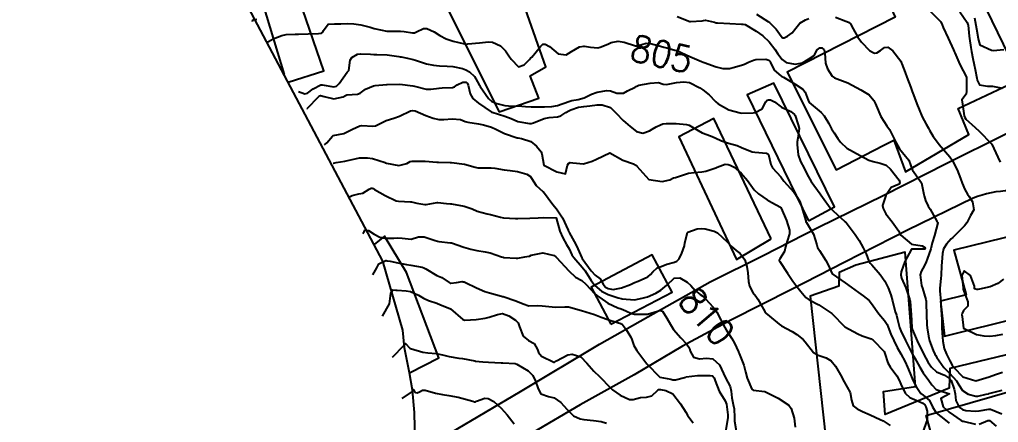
# Model space of a CAD drawing. Header units: metres. Extents: x 307586 to 320046, y 7427249 to 7434250.
# Drawn here: x 318704.7 to 318853.4, y 7429611.4 to 7429672.6 of the extents above; entities that cross this region are included whole.
import ezdxf
from ezdxf.enums import TextEntityAlignment as Align

# ---------------------------------------------------------------- set-up
doc = ezdxf.new("R2010")
doc.units = ezdxf.units.M
doc.header["$MEASUREMENT"] = 0
for name, color, linetype in [('Area', 45, 'Continuous'), ('Cotas', 45, 'Continuous'), ('Curvas de Nivel 1m', 11, 'Continuous'), ('Curvas de Nivel 5m', 15, 'Continuous'), ('Edificações', 30, 'Continuous'), ('Vias Primárias', 230, 'Continuous')]:
    doc.layers.add(name, color=color, linetype=linetype)
doc.styles.add('Style-STANDARD', font='STANDARD.shx')

msp = doc.modelspace()

# ---------------------------------------------------------------- linework, layer by layer
at = {"layer": 'Area'}
msp.add_polyline3d([(318765.86, 7429561.31, 826.19), (318764.71, 7429612.93, 817.03), (318764.41, 7429616.33, 814.98), (318763.93, 7429618.96, 817.42), (318763.2, 7429622.74, 818.02), (318762.91, 7429625.44, 817.84), (318759.9, 7429635.9, 812.03), (318734.99, 7429683.02, 801.07), (318730.49, 7429688.62, 800.28), (318727.28, 7429692.24, 803.82), (318726.55, 7429693.35, 804.1), (318721.62, 7429698.77, 795.36), (318717.94, 7429702.41, 793.66), (318711.41, 7429707.95, 793.72), (318707.35, 7429711.83, 793.13), (318702.5, 7429716.54, 790.84)], dxfattribs=at)
at = {"layer": 'Curvas de Nivel 1m', "flags": 128}
for points, elevation in [([(318804.6, 7429673.06), (318806.53, 7429672.33), (318806.59, 7429672.31), (318808.39, 7429672.44), (318808.6, 7429672.49), (318808.9, 7429672.54), (318810.26, 7429672.21), (318810.51, 7429672.13), (318810.59, 7429672.1), (318810.7, 7429672.1), (318812.59, 7429672.03), (318814.36, 7429671.93), (318814.59, 7429671.94), (318814.89, 7429671.86), (318816.58, 7429670.86), (318817.6, 7429670.13), (318818.56, 7429669.21), (318819.4, 7429668.11), (318819.85, 7429667.42), (318820.53, 7429666.53), (318821.15, 7429666.08), (318822.52, 7429665.82), (318823.63, 7429666.05), (318824.53, 7429666.61), (318825.4, 7429667.17), (318825.82, 7429668.03), (318826.23, 7429668.34), (318826.55, 7429668.33), (318826.89, 7429668.02), (318827.03, 7429667.53), (318827.13, 7429666.01), (318827.41, 7429665.12), (318828.1, 7429664), (318828.5, 7429663.75), (318828.89, 7429663.6), (318830.49, 7429663.02), (318832.47, 7429661.95), (318833.72, 7429661.19), (318834.46, 7429660.34), (318834.67, 7429659.92), (318834.8, 7429659.56), (318835.49, 7429657.91), (318836.41, 7429656.5), (318836.81, 7429655.9), (318837.27, 7429655.02), (318837.86, 7429653.89), (318838.37, 7429652.97), (318839.27, 7429651.87), (318839.74, 7429651.25), (318840.27, 7429649.85), (318840.33, 7429649.73), (318841.68, 7429647.84), (318842.06, 7429646.06), (318842.07, 7429645.83), (318842.28, 7429645.14), (318842.71, 7429644.27), (318842.99, 7429643.82), (318844.03, 7429642.01), (318844.17, 7429641.8), (318844.17, 7429641.74), (318843.65, 7429639.81), (318843.32, 7429638.69), (318843.12, 7429637.82), (318842.57, 7429636.22), (318842.4, 7429635.83), (318842.16, 7429635.29), (318841.61, 7429634.37), (318841.46, 7429633.84), (318841.7, 7429632.25), (318841.83, 7429631.83), (318842.1, 7429630.96), (318842.35, 7429630.08), (318842.39, 7429629.83), (318842.4, 7429629.51), (318842.43, 7429627.82), (318842.48, 7429626.25), (318842.53, 7429625.82), (318842.74, 7429624.53), (318842.91, 7429623.82), (318843.46, 7429622.35), (318843.72, 7429621.8), (318843.82, 7429621.63), (318843.99, 7429621.31), (318845.06, 7429619.79), (318845.96, 7429618.93), (318847, 7429617.76), (318847.34, 7429617.16), (318847.93, 7429616.27), (318848.76, 7429615.74), (318849.92, 7429615.42), (318850.22, 7429615.42), (318851.51, 7429615.71), (318851.85, 7429615.79), (318851.92, 7429615.81), (318852.09, 7429615.87), (318853.93, 7429616.32)], 804), ([(318816.61, 7429673.44), (318818.45, 7429672.27), (318818.59, 7429672.16), (318818.65, 7429672.12), (318819.62, 7429671.14), (318820.36, 7429670.09), (318820.57, 7429669.86), (318820.82, 7429669.83), (318821.33, 7429670.08), (318822.05, 7429670.6), (318822.59, 7429671.31), (318823.2, 7429672.06), (318824.06, 7429672.59), (318824.6, 7429672.76)], 803), ([(318828.61, 7429672.98), (318830.21, 7429672.37), (318830.6, 7429672.21), (318830.91, 7429671.97), (318831.32, 7429671.23), (318832.03, 7429669.96), (318832.56, 7429669.17), (318833.81, 7429667.93), (318834.25, 7429667.64), (318834.54, 7429667.53), (318834.9, 7429667.55), (318835.45, 7429667.91), (318836.08, 7429668.38), (318836.55, 7429668.41), (318837.35, 7429667.89), (318838.53, 7429666.29), (318838.66, 7429666.01), (318838.72, 7429665.88), (318839.21, 7429664.57), (318839.47, 7429663.87), (318840.06, 7429662.28), (318840.22, 7429661.85), (318840.28, 7429661.67), (318840.47, 7429661.19), (318840.99, 7429659.84), (318841.33, 7429658.96), (318841.81, 7429657.84), (318842.41, 7429656.71), (318842.73, 7429656.14), (318842.9, 7429655.82), (318843.46, 7429654.88), (318844.25, 7429653.8), (318844.38, 7429653.65), (318845.99, 7429651.78), (318846.35, 7429651.26), (318847.1, 7429649.77), (318847.62, 7429648.46), (318847.87, 7429647.76), (318848.29, 7429646.8), (318848.65, 7429646.12), (318848.9, 7429645.75), (318849.45, 7429644.92), (318849.62, 7429643.74), (318849.15, 7429642.85), (318848.57, 7429641.75), (318848.23, 7429641.28), (318847.46, 7429640.53), (318846.72, 7429639.77), (318846.46, 7429639.52), (318846.21, 7429639.31), (318845.46, 7429638.52), (318845.04, 7429637.79), (318844.88, 7429637.09), (318844.78, 7429635.79), (318844.74, 7429635.21), (318844.66, 7429633.79), (318844.63, 7429633.3), (318844.47, 7429631.8), (318844.47, 7429631.44), (318844.61, 7429629.79), (318844.64, 7429629.24), (318844.72, 7429627.79), (318844.75, 7429627.1), (318844.79, 7429625.79), (318844.81, 7429625.01), (318844.91, 7429623.79), (318845.15, 7429622.65), (318845.46, 7429621.79), (318845.98, 7429620.77), (318846.35, 7429620.15), (318846.59, 7429619.77), (318847.95, 7429618.38), (318849.94, 7429617.73), (318851.46, 7429618.2), (318851.95, 7429618.36), (318852.92, 7429618.73), (318853.96, 7429619.05)], 803), ([(318843.04, 7429673.82), (318844.6, 7429672.27), (318844.82, 7429671.8), (318844.98, 7429671.4), (318845.73, 7429669.79), (318846.55, 7429668.04), (318846.67, 7429667.78), (318846.77, 7429667.55), (318847.49, 7429665.77), (318848.5, 7429663.88), (318848.53, 7429663.78), (318848.53, 7429663.76), (318848.53, 7429661.81), (318848.53, 7429661.76), (318848.47, 7429661.3), (318847.82, 7429660.41), (318847.89, 7429659.77), (318848.17, 7429658.02), (318848.25, 7429657.76), (318848.42, 7429657.51), (318849.33, 7429656.66), (318850.4, 7429655.73), (318852.38, 7429653.71), (318853.28, 7429651.7), (318853.63, 7429650.97)], 802), ([(318847.49, 7429673.77), (318848.6, 7429672.18), (318848.72, 7429671.89), (318848.75, 7429671.76), (318848.93, 7429670.11), (318848.98, 7429669.75), (318849.18, 7429668.38), (318849.29, 7429667.75), (318849.48, 7429666.69), (318849.67, 7429665.74), (318849.82, 7429665.04), (318850.09, 7429663.74), (318850.16, 7429663.4), (318850.49, 7429662.72), (318851.7, 7429662.51), (318852.48, 7429662.51), (318853.96, 7429662.21)], 801), ([(318740.1, 7429672.3), (318740.17, 7429672.55), (318740.77, 7429672.69)], 804), ([(318747.1, 7429661.67), (318748.07, 7429661.34), (318748.45, 7429661.42), (318749.32, 7429662.09), (318750.47, 7429662.71), (318750.68, 7429662.72), (318752.47, 7429662.4), (318752.87, 7429662.5), (318753.26, 7429662.9), (318754.49, 7429664.64), (318754.61, 7429664.76), (318754.71, 7429664.88), (318754.93, 7429666.46), (318755.17, 7429666.87), (318756.03, 7429667.36), (318756.53, 7429667.43), (318758, 7429667.38), (318758.53, 7429667.33), (318759.01, 7429667.32), (318760.53, 7429667.27), (318762.3, 7429667.01), (318762.52, 7429666.97), (318762.67, 7429666.94), (318763.62, 7429666.77), (318764.52, 7429666.55), (318764.84, 7429666.43), (318766.51, 7429665.87), (318767.57, 7429665.67), (318768.51, 7429665.57), (318769.67, 7429665.54), (318770.5, 7429665.48), (318771.98, 7429665.19), (318772.5, 7429664.97), (318773.04, 7429664.66), (318773.82, 7429663.98), (318774.47, 7429662.81), (318774.55, 7429662.64), (318774.65, 7429662.46), (318775.92, 7429660.63), (318776.45, 7429660.19), (318777.18, 7429659.87), (318778.44, 7429659.56), (318779.54, 7429659.48), (318780.44, 7429659.5), (318781.58, 7429659.42), (318782.44, 7429659.36), (318783.6, 7429659.37), (318784.44, 7429659.37), (318785.54, 7429659.41), (318786.44, 7429659.57), (318787.13, 7429659.81), (318788.45, 7429660.29), (318788.6, 7429660.33), (318789.54, 7429660.46), (318790.46, 7429660.75), (318791.59, 7429661.31), (318792.46, 7429661.58), (318793.91, 7429661.85), (318794.47, 7429661.79), (318795.43, 7429661.43), (318796.46, 7429661.44), (318797.07, 7429661.77), (318798.19, 7429662.36), (318798.38, 7429662.46), (318798.47, 7429662.51), (318798.75, 7429662.63), (318800.48, 7429662.96), (318801.73, 7429663.07), (318802.48, 7429662.81), (318802.95, 7429662.77), (318804.48, 7429663.04), (318805.58, 7429663.17), (318806.48, 7429663.04), (318808.04, 7429662.24), (318808.47, 7429661.96), (318809.44, 7429661.2), (318810.36, 7429660.21), (318810.45, 7429660.12), (318810.82, 7429659.83), (318812.43, 7429658.92), (318814.16, 7429658.43), (318814.43, 7429658.41), (318816.11, 7429658.47), (318816.43, 7429658.5), (318817.51, 7429659.06), (318818.05, 7429660.12), (318818.23, 7429660.35), (318818.46, 7429660.43), (318818.76, 7429660.42), (318819.39, 7429660.11), (318820.44, 7429659.33), (318821.87, 7429658.63), (318822.42, 7429658.21), (318822.5, 7429658.07), (318822.95, 7429656.61), (318823.1, 7429656.06), (318822.92, 7429654.59), (318822.83, 7429654.06), (318822.82, 7429653.62), (318822.96, 7429652.06), (318823.33, 7429651.04), (318823.87, 7429650.05), (318824.32, 7429649.11), (318824.92, 7429648.03), (318826.28, 7429646.17), (318826.39, 7429646.02), (318826.67, 7429645.63), (318827.83, 7429644), (318828.26, 7429643.55), (318830.06, 7429641.97), (318830.15, 7429641.89), (318830.23, 7429641.79), (318831.61, 7429639.96), (318832.2, 7429639.06), (318832.85, 7429637.94), (318833.26, 7429637.02), (318833.67, 7429635.93), (318833.87, 7429635.63), (318834.16, 7429635.36), (318835.42, 7429633.91), (318836.13, 7429632.87), (318836.61, 7429631.89), (318837.01, 7429630.79), (318837.28, 7429629.88), (318837.71, 7429628.24), (318837.83, 7429627.87), (318837.89, 7429627.7), (318838.06, 7429627.09), (318838.36, 7429625.87), (318838.55, 7429625.35), (318839.25, 7429623.86), (318840, 7429622.38), (318840.28, 7429621.85), (318840.66, 7429621.17), (318841.41, 7429619.84), (318841.96, 7429618.97), (318842.8, 7429617.82), (318843.27, 7429617.14), (318843.93, 7429616.44), (318845.92, 7429615.78), (318844.64, 7429615.06), (318844.98, 7429613.79), (318845.89, 7429613.01), (318847.69, 7429611.75), (318847.8, 7429611.68), (318847.87, 7429611.65), (318848, 7429611.62), (318849.87, 7429611.18)], 806), ([(318748.35, 7429659.11), (318748.42, 7429659.13), (318750.19, 7429660.93), (318750.32, 7429661.05), (318750.45, 7429661.09), (318750.98, 7429660.92), (318752.44, 7429660.57), (318753.86, 7429660.89), (318754.25, 7429661.08), (318754.45, 7429661.16), (318756.04, 7429661.27), (318756.45, 7429661.44), (318757.28, 7429662.04), (318758.47, 7429662.53), (318758.73, 7429662.58), (318760.47, 7429662.74), (318760.54, 7429662.74), (318762.47, 7429662.79), (318764.47, 7429662.56), (318764.72, 7429662.51), (318766.46, 7429662.05), (318767.17, 7429662.03), (318768.47, 7429662.21), (318768.92, 7429662.25), (318770.47, 7429662.32), (318770.77, 7429662.39), (318771.19, 7429662.68), (318772.06, 7429663.09), (318772.48, 7429663.09), (318772.74, 7429662.93), (318772.87, 7429662.66), (318773.16, 7429661.36), (318773.57, 7429660.65), (318774.44, 7429659.9), (318776.32, 7429658.62), (318776.42, 7429658.57), (318776.51, 7429658.53), (318778.42, 7429657.92), (318779.4, 7429657.57), (318780.41, 7429657.14), (318782.14, 7429656.82), (318782.41, 7429656.82), (318782.78, 7429656.91), (318784.41, 7429657.58), (318785.17, 7429657.76), (318786.42, 7429657.86), (318786.92, 7429657.99), (318787.66, 7429658.49), (318788.13, 7429658.78), (318788.43, 7429658.91), (318789.59, 7429659.31), (318790.44, 7429659.43), (318791.35, 7429659.53), (318792.44, 7429659.68), (318793.21, 7429659.65), (318794.44, 7429659.25), (318795.34, 7429658.39), (318796.41, 7429657.28), (318797.45, 7429656.37), (318798.39, 7429655.61), (318799.38, 7429655.35), (318800.39, 7429655.72), (318800.77, 7429655.95), (318801.39, 7429656.32), (318802.08, 7429656.64), (318802.41, 7429656.76), (318802.96, 7429656.85), (318804.41, 7429656.83), (318805.98, 7429656.69), (318806.41, 7429656.57), (318806.91, 7429656.25), (318808.39, 7429655.39), (318809.66, 7429654.95), (318810.38, 7429654.65), (318811.31, 7429654.2), (318812.37, 7429653.85), (318813.69, 7429653.49), (318814.36, 7429653.21), (318815.97, 7429652.53), (318816.36, 7429652.46), (318818.13, 7429652.35), (318818.35, 7429652.24), (318818.44, 7429652.12), (318818.81, 7429650.59), (318819.08, 7429650.11), (318820.31, 7429648.71), (318820.8, 7429648.09), (318822.29, 7429646.38), (318822.44, 7429646.22), (318822.56, 7429646.07), (318823.19, 7429644.98), (318823.53, 7429644.05), (318824.08, 7429642.2), (318824.12, 7429642.04), (318824.14, 7429641.95), (318824.23, 7429641.79), (318825.27, 7429640.03), (318825.81, 7429638.4), (318825.9, 7429638.02), (318826.18, 7429637.53), (318827.15, 7429636.01), (318827.5, 7429635.35), (318828.14, 7429633.99), (318830.12, 7429632.63), (318831.02, 7429631.96), (318832.11, 7429631.17), (318832.84, 7429630.68), (318833.73, 7429629.93), (318834.09, 7429629.48), (318835.19, 7429627.91), (318836.05, 7429626.89), (318836.47, 7429626.31), (318836.64, 7429625.89), (318837.01, 7429624.86), (318837.46, 7429623.88), (318838.01, 7429622.83), (318838.55, 7429621.86), (318839.22, 7429620.62), (318839.58, 7429619.85), (318839.96, 7429618.87), (318840.39, 7429617.85), (318840.88, 7429616.9), (318841.6, 7429615.83), (318841.92, 7429615.6), (318842.89, 7429614.79), (318843.34, 7429613.81), (318843.89, 7429612.87), (318845.35, 7429611.79), (318845.87, 7429611.33)], 807), ([(318751.02, 7429653.59), (318751.4, 7429653.88), (318752.25, 7429654.91), (318752.31, 7429654.98), (318752.37, 7429655), (318753.97, 7429655.3), (318754.38, 7429655.49), (318755.28, 7429655.98), (318756.4, 7429656.48), (318756.72, 7429656.53), (318758.4, 7429656.44), (318758.76, 7429656.47), (318759.48, 7429656.82), (318760.41, 7429657.3), (318761.56, 7429657.65), (318762.41, 7429657.95), (318764.12, 7429658.76), (318764.42, 7429658.81), (318764.78, 7429658.76), (318766.42, 7429658.07), (318767.52, 7429657.62), (318768.41, 7429657.42), (318769.15, 7429657.44), (318770.41, 7429657.56), (318771.67, 7429657.42), (318772.41, 7429657.15), (318772.78, 7429657.04), (318774.4, 7429656.77), (318775.16, 7429656.63), (318776.4, 7429656.26), (318777.04, 7429655.96), (318778.38, 7429655.32), (318780.28, 7429654.67), (318780.37, 7429654.65), (318780.97, 7429654.56), (318782.37, 7429654.12), (318783.24, 7429653.41), (318783.93, 7429652.53), (318784.05, 7429652.22), (318784.33, 7429650.52), (318786.32, 7429649.5), (318787.61, 7429649.19), (318787.96, 7429650.48), (318788.07, 7429650.75), (318788.34, 7429650.9), (318788.74, 7429650.87), (318790.34, 7429650.72), (318791.67, 7429651.1), (318792.34, 7429651.43), (318794.35, 7429652.4), (318796.34, 7429651.25), (318797.97, 7429650.73), (318798.33, 7429650.48), (318798.4, 7429650.43), (318798.47, 7429650.36), (318800.3, 7429648.33), (318802.3, 7429648.02), (318803.45, 7429648.29), (318804.04, 7429648.56), (318804.31, 7429648.65), (318805.54, 7429649.04), (318806.32, 7429649.27), (318807.18, 7429649.39), (318808.32, 7429649.48), (318808.95, 7429649.6), (318810.33, 7429650.03), (318810.45, 7429650.09), (318810.67, 7429650.21), (318811.88, 7429650.65), (318812.34, 7429650.62), (318812.64, 7429650.49), (318813.22, 7429650.18), (318814.32, 7429649.3), (318815.26, 7429648.15), (318816.29, 7429646.78), (318816.96, 7429646.13), (318818.27, 7429645.24), (318818.98, 7429644.82), (318820.26, 7429644.14), (318820.31, 7429644.09), (318820.39, 7429643.96), (318821.18, 7429642.08), (318821.65, 7429640.64), (318821.66, 7429640.08), (318821.29, 7429638.98), (318821.05, 7429638.08), (318820.86, 7429637.4), (318820.16, 7429636.28), (318820.05, 7429636.09), (318820.07, 7429636), (318820.16, 7429635.89), (318821.33, 7429634.08), (318822.13, 7429632.88), (318822.74, 7429632.06), (318823.36, 7429631.3), (318824.1, 7429630.43), (318824.65, 7429630.03), (318826.08, 7429629.27), (318828.06, 7429627.99), (318830.04, 7429625.97), (318832.03, 7429624.9), (318832.69, 7429624.6), (318834.02, 7429624.12), (318834.37, 7429623.92), (318836, 7429622.22), (318836.14, 7429621.9), (318836.57, 7429620.49), (318836.92, 7429619.89), (318837.95, 7429618.51), (318838.3, 7429617.87), (318838.55, 7429617.25), (318839.22, 7429615.86), (318839.92, 7429615.21), (318841, 7429614.75), (318841.91, 7429614.34), (318842.18, 7429614.1), (318842.33, 7429613.82), (318842.56, 7429613.16), (318842.55, 7429611.82), (318841.85, 7429609.83)], 808), ([(318752.37, 7429650.81), (318752.4, 7429650.83), (318752.81, 7429650.9), (318754.11, 7429651.1), (318754.33, 7429651.14), (318755.72, 7429651.48), (318756.33, 7429651.6), (318757.55, 7429651.63), (318758.33, 7429651.51), (318760.24, 7429650.89), (318760.32, 7429650.86), (318760.44, 7429650.81), (318762.32, 7429650.45), (318763.56, 7429650.77), (318764.04, 7429651.06), (318764.33, 7429651.13), (318765.95, 7429651.12), (318766.33, 7429651.11), (318768.07, 7429650.98), (318768.33, 7429650.97), (318770.11, 7429650.91), (318770.33, 7429650.9), (318772.32, 7429650.67), (318773.9, 7429650.22), (318774.33, 7429650.12), (318774.87, 7429650.09), (318776.33, 7429650.11), (318776.88, 7429650.06), (318778.32, 7429649.79), (318779.23, 7429649.67), (318780.32, 7429649.56), (318781.74, 7429649.13), (318782.31, 7429648.77), (318782.47, 7429648.55), (318783.18, 7429647.43), (318784.2, 7429646.52), (318784.28, 7429646.43), (318785.71, 7429644.51), (318786.25, 7429643.85), (318787.19, 7429642.49), (318788.06, 7429640.64), (318788.12, 7429640.48), (318788.21, 7429640.3), (318789.18, 7429638.47), (318789.5, 7429637.78), (318790.09, 7429636.45), (318790.16, 7429636.33), (318791.52, 7429634.44), (318792.13, 7429633.82), (318792.92, 7429633.22), (318793.36, 7429632.41), (318793.69, 7429631.99), (318794.11, 7429631.76), (318794.86, 7429631.64), (318796.11, 7429631.86), (318797.5, 7429632.37), (318797.91, 7429632.57), (318798.12, 7429632.67), (318798.68, 7429632.91), (318800.13, 7429633.57), (318800.55, 7429633.9), (318800.89, 7429634.32), (318801.56, 7429634.89), (318802.15, 7429635.14), (318803, 7429635.45), (318804.16, 7429635.78), (318804.53, 7429635.9), (318804.88, 7429636.27), (318805.32, 7429637.12), (318805.68, 7429638.27), (318805.76, 7429638.69), (318806.17, 7429640.26), (318806.18, 7429640.3), (318806.21, 7429640.35), (318807.62, 7429640.84), (318808.22, 7429640.91), (318808.83, 7429640.84), (318810.22, 7429640.48), (318810.7, 7429640.21), (318812.19, 7429638.84), (318812.8, 7429638.18), (318813.53, 7429637.53), (318814.17, 7429637.08), (318814.85, 7429636.15), (318815.17, 7429635.12), (318815.32, 7429634.15), (318815.43, 7429632.84), (318815.56, 7429632.15), (318816.1, 7429631.18), (318816.55, 7429630.59), (318816.84, 7429630.13), (318817.89, 7429628.29), (318817.99, 7429628.11), (318818.02, 7429628.07), (318818.06, 7429628.02), (318818.61, 7429627.55), (318820.05, 7429626.34), (318820.41, 7429626.09), (318822.03, 7429625.22), (318822.78, 7429624.8), (318823.73, 7429624.04), (318824.02, 7429623.69), (318825.31, 7429622.03), (318825.99, 7429621.65), (318827.22, 7429621.24), (318827.98, 7429620.78), (318828.65, 7429619.98), (318829.59, 7429618.33), (318829.76, 7429617.97), (318829.94, 7429617.61), (318830.83, 7429615.96), (318831.04, 7429614.83), (318831.29, 7429613.96), (318831.9, 7429613.51), (318832.72, 7429613.11), (318833.88, 7429612.57), (318835.43, 7429611.9), (318835.87, 7429611.7), (318836.94, 7429610.96)], 809), ([(318756.88, 7429640.11), (318757.08, 7429640.44), (318757.17, 7429640.61), (318757.72, 7429640.57), (318758.6, 7429640.02), (318759.44, 7429639.57), (318760.19, 7429639.4), (318761.57, 7429639.41), (318762.19, 7429639.46), (318762.84, 7429639.43), (318764.19, 7429639.29), (318765.32, 7429639.62), (318766.19, 7429639.63), (318767.86, 7429639.05), (318768.19, 7429638.94), (318768.38, 7429638.92), (318770.18, 7429638.72), (318770.31, 7429638.69), (318772.18, 7429638.04), (318773.27, 7429637.75), (318774.17, 7429637.55), (318775.44, 7429637.36), (318776.17, 7429637.19), (318777.92, 7429636.6), (318778.16, 7429636.51), (318778.27, 7429636.49), (318780.16, 7429636.36), (318780.37, 7429636.36), (318781.47, 7429636.56), (318782.06, 7429636.66), (318782.16, 7429636.69), (318782.44, 7429636.82), (318784.17, 7429637.18), (318785.9, 7429636.77), (318786.16, 7429636.59), (318786.26, 7429636.5), (318788.13, 7429634.48), (318789.14, 7429633.48), (318790.12, 7429632.97), (318790.71, 7429632.44), (318792.1, 7429630.98), (318792.41, 7429630.73), (318792.83, 7429630.42), (318794.08, 7429629.57), (318795.6, 7429628.86), (318796.07, 7429628.68), (318796.81, 7429628.37), (318797.67, 7429627.97), (318798.06, 7429627.89), (318799.59, 7429627.86), (318800.06, 7429627.89), (318801.61, 7429628.31), (318801.94, 7429628.43), (318802.06, 7429628.45), (318802.36, 7429628.31), (318803.04, 7429627.28), (318803.55, 7429626.29), (318804.03, 7429625.57), (318805.12, 7429624.27), (318806, 7429623.36), (318806.46, 7429622.72), (318806.57, 7429622.25), (318807.08, 7429621.34), (318807.98, 7429621.07), (318809.02, 7429621.19), (318809.98, 7429621.1), (318811.01, 7429620.2), (318811.94, 7429618.19), (318812.64, 7429616.89), (318812.79, 7429616.18), (318812.91, 7429615.17), (318813.11, 7429614.17), (318813.22, 7429613.5), (318813.3, 7429612.17), (318813.31, 7429611.61), (318813.54, 7429610.16)], 811), ([(318758.37, 7429633.85), (318759.01, 7429634.93), (318759.27, 7429635.54), (318760.34, 7429636.05), (318760.41, 7429636.03), (318760.56, 7429635.99), (318761.03, 7429635.92), (318762.15, 7429635.66), (318763.51, 7429635.41), (318764.14, 7429635.31), (318765.89, 7429634.99), (318766.14, 7429634.91), (318766.43, 7429634.74), (318768.12, 7429633.77), (318768.85, 7429633.44), (318769.95, 7429632.69), (318770.11, 7429632.6), (318770.22, 7429632.58), (318771.06, 7429632.68), (318771.96, 7429632.82), (318772.11, 7429632.81), (318772.22, 7429632.77), (318772.44, 7429632.67), (318774.1, 7429631.85), (318775.4, 7429631.33), (318776.1, 7429631.11), (318777.93, 7429630.6), (318778.09, 7429630.56), (318778.15, 7429630.54), (318780.08, 7429629.91), (318781.22, 7429629.42), (318782.07, 7429629.16), (318783.44, 7429629.17), (318784.07, 7429629.13), (318785.6, 7429628.97), (318786.07, 7429628.96), (318787.55, 7429629), (318788.07, 7429628.97), (318790.06, 7429628.45), (318792.06, 7429627.82), (318793.06, 7429627.42), (318794.05, 7429627.06), (318794.54, 7429626.89), (318796.04, 7429626.45), (318796.1, 7429626.43), (318796.24, 7429626.38), (318796.85, 7429625.55), (318797.55, 7429624.36), (318797.68, 7429624.03), (318798, 7429623.14), (318798.47, 7429622.35), (318799.97, 7429620.33), (318801.94, 7429618.31), (318803.63, 7429617.98), (318803.94, 7429617.92), (318804.32, 7429617.89), (318805.69, 7429618.26), (318805.88, 7429618.33), (318805.94, 7429618.34), (318807.65, 7429618.54), (318807.95, 7429618.55), (318809.59, 7429618.58), (318809.95, 7429618.49), (318810.18, 7429618.21), (318810.37, 7429617.77), (318810.97, 7429616.2), (318811.9, 7429614.69), (318812.06, 7429614.19), (318812.27, 7429612.58), (318812.27, 7429612.18), (318811.96, 7429610.29)], 812), ([(318854.14, 7429633.19), (318853.3, 7429632.52), (318852.12, 7429632.03), (318851.87, 7429631.96), (318850.77, 7429631.72), (318850.23, 7429631.61), (318850.11, 7429631.61), (318849.75, 7429631.73), (318849.71, 7429632.14), (318849.13, 7429633.74), (318848.15, 7429634.44), (318847.81, 7429633.76), (318848.01, 7429631.86), (318848.03, 7429631.75), (318848.03, 7429631.67), (318848.11, 7429631.39), (318848.72, 7429629.74), (318848.73, 7429629.09), (318848.07, 7429628.42), (318847.86, 7429627.96), (318847.83, 7429627.75), (318847.84, 7429627.53), (318848.04, 7429625.75), (318850.03, 7429624.8), (318851.17, 7429624.58), (318852.03, 7429624.54), (318852.99, 7429624.65), (318854.03, 7429624.86)], 802), ([(318759.85, 7429627.59), (318760.93, 7429629.43), (318761.13, 7429631.04), (318761.41, 7429631.57), (318761.85, 7429631.53), (318762.09, 7429631.5), (318763.44, 7429631.42), (318764.09, 7429631.31), (318765.32, 7429630.75), (318766.08, 7429630.32), (318766.85, 7429629.96), (318768.07, 7429629.54), (318768.65, 7429629.29), (318770.06, 7429628.75), (318770.16, 7429628.69), (318772.05, 7429627.06), (318772.34, 7429626.96), (318774.05, 7429627.07), (318775.41, 7429627.26), (318776.05, 7429627.43), (318777.31, 7429627.85), (318778.06, 7429627.96), (318779.01, 7429627.62), (318780.05, 7429626.97), (318780.42, 7429626.57), (318780.66, 7429625.93), (318781.22, 7429624.56), (318782.01, 7429623.88), (318782.87, 7429623.4), (318783.37, 7429622.53), (318783.52, 7429622.06), (318783.98, 7429621.48), (318785.86, 7429620.61), (318785.97, 7429620.61), (318786.27, 7429620.79), (318787.99, 7429621.68), (318788.63, 7429621.82), (318789.98, 7429621.39), (318790.88, 7429620.44), (318791.95, 7429619.22), (318792.79, 7429618.42), (318793.37, 7429617.84), (318793.93, 7429617.23), (318794.78, 7429616.39), (318795.91, 7429615.55), (318797.34, 7429614.92), (318797.9, 7429614.93), (318799.01, 7429615.23), (318799.91, 7429615.27), (318800.76, 7429615.47), (318801.65, 7429616.31), (318801.79, 7429616.45), (318801.92, 7429616.46), (318802.05, 7429616.44), (318802.89, 7429616.3), (318803.92, 7429615.77), (318805.11, 7429614.27), (318805.88, 7429612.97), (318806.17, 7429612.55), (318806.38, 7429612.25), (318807, 7429611.38)], 813), ([(318761.34, 7429621.33), (318763.11, 7429623.19), (318763.33, 7429623.42), (318763.99, 7429622.73), (318764.09, 7429622.66), (318765.98, 7429622.09), (318766.71, 7429622), (318767.98, 7429621.89), (318768.98, 7429621.69), (318769.97, 7429621.45), (318771.45, 7429621.19), (318771.97, 7429621.13), (318773.84, 7429620.77), (318773.96, 7429620.75), (318775.09, 7429620.63), (318775.96, 7429620.57), (318777.86, 7429620.48), (318777.97, 7429620.47), (318778.1, 7429620.46), (318779.97, 7429620.38), (318780.25, 7429620.29), (318781.95, 7429619.28), (318782.68, 7429618.54), (318783.1, 7429617.7), (318783.48, 7429616.53), (318783.91, 7429615.79), (318785.03, 7429615.38), (318785.9, 7429615.16), (318786.91, 7429614.48), (318787.39, 7429613.98), (318787.88, 7429613.41), (318788.87, 7429612.46), (318789.87, 7429611.97), (318790.41, 7429611.9), (318791.87, 7429611.74), (318793.03, 7429611.58), (318793.86, 7429611.32)], 814), ([(318850.42, 7429611.17), (318851.75, 7429611.71), (318851.83, 7429611.75), (318851.87, 7429611.75), (318852, 7429611.71), (318853.02, 7429610.85)], 806)]:
    msp.add_lwpolyline(points, dxfattribs=dict(at, elevation=elevation))
at = {"layer": 'Curvas de Nivel 5m', "flags": 128}
for points, elevation in [([(318849.74, 7429672.87), (318849.95, 7429671.74), (318850.03, 7429671.19), (318850.27, 7429669.73), (318850.32, 7429669.48), (318850.56, 7429668.79), (318852.3, 7429667.95), (318852.55, 7429667.94), (318854.17, 7429668.06)], 800), ([(318742.42, 7429669.19), (318742.45, 7429669.22), (318742.55, 7429669.29), (318743.23, 7429669.7), (318744.56, 7429670.22), (318745.22, 7429670.33), (318746.56, 7429670.41), (318747.11, 7429670.42), (318748.56, 7429670.46), (318750.11, 7429670.49), (318750.56, 7429670.57), (318750.77, 7429670.72), (318750.91, 7429670.93), (318751.59, 7429671.91), (318752.58, 7429671.98), (318753.5, 7429671.97), (318754.58, 7429672), (318755.48, 7429671.98), (318756.58, 7429671.84), (318757.97, 7429671.44), (318758.57, 7429671.27), (318760.52, 7429670.85), (318760.56, 7429670.85), (318762.49, 7429670.87), (318762.56, 7429670.87), (318763.16, 7429670.78), (318764.4, 7429670.6), (318764.56, 7429670.59), (318764.71, 7429670.61), (318765, 7429670.76), (318766.08, 7429671.24), (318766.57, 7429671.25), (318767.7, 7429670.73), (318768.56, 7429670.2), (318769.53, 7429669.68), (318770.55, 7429669.33), (318772.3, 7429668.92), (318772.55, 7429668.9), (318772.81, 7429668.93), (318774.55, 7429669.1), (318775.94, 7429669.24), (318776.55, 7429669.18), (318777.78, 7429668.61), (318778.54, 7429667.87), (318779.05, 7429667.11), (318779.38, 7429666.59), (318780.51, 7429665.43), (318781.35, 7429665.72), (318782.16, 7429666.55), (318782.34, 7429666.73), (318782.53, 7429666.93), (318783.83, 7429668.53), (318784.21, 7429668.86), (318784.55, 7429668.88), (318785.19, 7429668.51), (318786.53, 7429667.4), (318787.74, 7429667.28), (318788.54, 7429667.79), (318789.76, 7429668.46), (318790.41, 7429668.59), (318790.54, 7429668.59), (318791.45, 7429668.44), (318792.54, 7429668.33), (318792.91, 7429668.42), (318794.05, 7429668.9), (318794.55, 7429669.11), (318795.62, 7429669.32), (318796.55, 7429669.18), (318798.27, 7429668.63), (318798.55, 7429668.63), (318799.86, 7429669.03), (318800.55, 7429668.96), (318802.4, 7429668.46), (318802.54, 7429668.41), (318803.01, 7429668.3), (318804.25, 7429667.99), (318804.54, 7429667.9), (318805.2, 7429667.61), (318806.53, 7429667.01), (318808.3, 7429666.24), (318808.52, 7429666.14), (318808.69, 7429666.07), (318810.51, 7429665.43), (318811.52, 7429665.19), (318812.51, 7429665.2), (318813.3, 7429665.39), (318814.52, 7429665.74), (318814.81, 7429665.86), (318815.41, 7429666.15), (318816.2, 7429666.47), (318816.53, 7429666.54), (318818.04, 7429666.61), (318818.53, 7429666.44), (318818.68, 7429666.28), (318818.76, 7429666.12), (318819.34, 7429664.94), (318820.32, 7429664.09), (318820.5, 7429663.99), (318820.74, 7429663.85), (318822.48, 7429662.82), (318823.65, 7429662.05), (318824.02, 7429661.6), (318824.46, 7429660.35), (318824.65, 7429660.04), (318826.43, 7429658.5), (318826.93, 7429658.01), (318827.6, 7429656.82), (318828, 7429656), (318828.4, 7429655.39), (318828.96, 7429654.56), (318829.38, 7429653.99), (318830.37, 7429653.11), (318832.35, 7429651.95), (318833.69, 7429651.28), (318834.34, 7429651.05), (318835.42, 7429650.83), (318836.34, 7429650.48), (318836.98, 7429649.89), (318838.31, 7429648.25), (318838.41, 7429647.88), (318838.3, 7429647.62), (318837.1, 7429647.09), (318836.28, 7429645.9), (318835.78, 7429644.39), (318835.85, 7429643.9), (318836.25, 7429643.13), (318837.23, 7429641.89), (318838.22, 7429640.46), (318838.41, 7429640.07), (318838.53, 7429639.88), (318840.19, 7429638.53), (318841.8, 7429638.23), (318842.19, 7429638.02), (318842.23, 7429637.83), (318842.18, 7429637.75), (318840.27, 7429637.76), (318840.18, 7429637.73), (318839.17, 7429635.86), (318838.59, 7429634.31), (318838.54, 7429633.87), (318838.66, 7429633.34), (318839.29, 7429631.86), (318839.9, 7429630.05), (318839.94, 7429629.85), (318840.07, 7429628.41), (318840.11, 7429627.85), (318840.11, 7429627.8), (318840.22, 7429625.85), (318840.28, 7429625.61), (318841.04, 7429623.84), (318841.99, 7429621.83), (318842.72, 7429620.56), (318843.21, 7429619.81), (318843.96, 7429619.12), (318845.16, 7429618.59), (318845.95, 7429618.12), (318846.21, 7429617.78), (318846.67, 7429616.51), (318846.81, 7429615.77), (318846.89, 7429614.74), (318847.39, 7429613.76), (318847.9, 7429613.42), (318848.4, 7429613.24), (318849.89, 7429613.12), (318850.42, 7429613.2), (318851.9, 7429613.47), (318852.14, 7429613.46), (318853.89, 7429612.74)], 805), ([(318754.85, 7429645.71), (318755.23, 7429645.91), (318756.27, 7429646.15), (318756.87, 7429646.25), (318757.83, 7429646.84), (318758.14, 7429646.99), (318758.28, 7429647), (318758.41, 7429646.96), (318758.63, 7429646.83), (318760.27, 7429645.89), (318761.94, 7429645.11), (318762.26, 7429645.04), (318764.08, 7429644.94), (318764.26, 7429644.92), (318765.04, 7429644.75), (318766.25, 7429644.53), (318766.47, 7429644.52), (318767.58, 7429644.73), (318768.14, 7429644.84), (318768.25, 7429644.84), (318769.58, 7429644.7), (318770.19, 7429644.63), (318770.25, 7429644.63), (318770.32, 7429644.62), (318772.25, 7429644.27), (318773.44, 7429643.85), (318774.24, 7429643.54), (318775.76, 7429643.11), (318776.24, 7429642.99), (318777.74, 7429642.6), (318778.23, 7429642.53), (318780.06, 7429642.4), (318780.23, 7429642.4), (318780.41, 7429642.39), (318782.23, 7429642.45), (318783.47, 7429642.53), (318784.23, 7429642.57), (318786.23, 7429642.5), (318786.77, 7429640.49), (318787.23, 7429639.45), (318787.79, 7429638.48), (318788.18, 7429637.8), (318788.6, 7429636.91), (318788.88, 7429636.47), (318790.14, 7429635.03), (318790.6, 7429634.45), (318791.55, 7429633), (318791.93, 7429632.43), (318792.11, 7429632.22), (318793.08, 7429631.39), (318794.1, 7429630.84), (318795.64, 7429630.38), (318796.09, 7429630.25), (318796.26, 7429630.21), (318798.09, 7429630.06), (318798.36, 7429630.08), (318799.47, 7429630.34), (318800.09, 7429630.53), (318801.34, 7429631.08), (318802.11, 7429631.53), (318803.01, 7429632.3), (318804.12, 7429633.35), (318805, 7429633.39), (318806.12, 7429632.74), (318806.65, 7429632.25), (318807.34, 7429631.48), (318808.1, 7429630.87), (318808.48, 7429630.61), (318808.9, 7429630.22), (318810.07, 7429628.94), (318810.62, 7429628.2), (318811.23, 7429627.02), (318811.64, 7429626.19), (318812.03, 7429625.52), (318812.89, 7429624.18), (318813.3, 7429623.46), (318813.9, 7429622.16), (318813.92, 7429622.09), (318813.99, 7429621.88), (318814.69, 7429620.15), (318814.98, 7429619.12), (318815.23, 7429618.15), (318815.93, 7429616.5), (318816.12, 7429616.33), (318817.92, 7429616.11), (318819.91, 7429615.12), (318821.52, 7429614.07), (318821.89, 7429613.54), (318822.37, 7429612.06), (318822.5, 7429610.7)], 810), ([(318762.82, 7429615.07), (318764.42, 7429616.15), (318764.46, 7429616.33), (318764.53, 7429616.44), (318764.67, 7429616.22), (318764.86, 7429615.96), (318765.12, 7429615.92), (318765.46, 7429616.08), (318765.92, 7429616.31), (318766.33, 7429616.32), (318767.91, 7429615.9), (318768.94, 7429615.66), (318769.91, 7429615.51), (318771.31, 7429615.27), (318771.9, 7429615.12), (318773.57, 7429614.64), (318773.82, 7429614.57), (318773.89, 7429614.55), (318773.97, 7429614.56), (318774.13, 7429614.64), (318775.4, 7429615.13), (318775.9, 7429615.06), (318776.76, 7429614.61), (318777.37, 7429614.08), (318777.88, 7429613.61), (318778.77, 7429612.58), (318779.86, 7429611.23)], 815)]:
    msp.add_lwpolyline(points, dxfattribs=dict(at, elevation=elevation))
at = {"layer": 'Edificações'}
for points in [[(318847.68, 7429689), (318839.52, 7429684.63), (318841.63, 7429680.35), (318835.81, 7429677.09), (318837.7, 7429673), (318821.29, 7429664.65), (318828.72, 7429649.81), (318835.96, 7429653.56), (318837.46, 7429654.3), (318839.26, 7429649.51), (318848.86, 7429655.16), (318847.24, 7429659.11), (318856.71, 7429663.54), (318849.82, 7429677.8), (318851.37, 7429679.95), (318847.68, 7429689)], [(318776.44, 7429681.95), (318767.19, 7429679.34), (318777.56, 7429658.62), (318783.59, 7429660.66), (318782.28, 7429664.08), (318784.64, 7429665.44), (318781.56, 7429674.2), (318776.44, 7429681.95)], [(318824.53, 7429642.03), (318828.47, 7429644.2), (318819.24, 7429662.98), (318815.19, 7429661.16), (318824.53, 7429642.03)], [(318818.88, 7429639.31), (318810.13, 7429657.57), (318804.84, 7429654.81), (318811.07, 7429641.55), (318813.6, 7429636.18), (318818.88, 7429639.31)], [(318868.14, 7429630.27), (318864.37, 7429641.96), (318846.57, 7429637.58), (318848.49, 7429630.81), (318844.58, 7429629.86), (318845.2, 7429624.52), (318868.14, 7429630.27)], [(318794.5, 7429626.34), (318803.81, 7429631.22), (318800.79, 7429636.91), (318791.54, 7429631.97), (318794.5, 7429626.34)]]:
    msp.add_lwpolyline(points, dxfattribs=at)
for points, elevation in [([(318745.53, 7429663.09), (318750.94, 7429664.84), (318747.2, 7429675.74), (318745.32, 7429675.2), (318744.55, 7429677.47), (318741.21, 7429676.51), (318744.91, 7429664.25)], 805.71), ([(318763.93, 7429618.96), (318768.41, 7429621.24), (318763.5, 7429634.19), (318760.17, 7429639.74), (318758.56, 7429638.44)], 817.42)]:
    msp.add_lwpolyline(points, dxfattribs=dict(at, elevation=elevation))
msp.add_lwpolyline([(318833.71, 7429599.81), (318845.06, 7429602.96), (318842.38, 7429612.49), (318866.14, 7429619.32), (318867.41, 7429612.81), (318872.29, 7429613.51), (318872.99, 7429610.74), (318874.36, 7429610.72), (318870.56, 7429625.54), (318846.01, 7429619.61), (318845.88, 7429616.63), (318836.17, 7429612.63), (318835.9, 7429616.15), (318840.78, 7429616.89), (318839.22, 7429637.29), (318831.69, 7429635.33), (318829.19, 7429634.18), (318829.12, 7429632.15), (318824.78, 7429630.59), (318827.15, 7429608.9), (318831.08, 7429609.24), (318830.94, 7429604.68), (318828.5, 7429604.41), (318829.25, 7429599.53)], close=True, dxfattribs=at)
at = {"layer": 'Vias Primárias'}
for points, elevation in [([(318764.85, 7429606.71), (318780.79, 7429616.11), (318792.78, 7429623.32), (318800.15, 7429627.48), (318809.6, 7429632.81), (318817.64, 7429636.81), (318825.96, 7429641.05), (318835.96, 7429645.95), (318845.45, 7429650.77), (318854.39, 7429655.21, 0.300315), (318858.43, 7429662.15, 0.084421), (318857.33, 7429666.94), (318853.73, 7429677.2), (318850.47, 7429687.67), (318846.86, 7429696.74), (318842.04, 7429708.15), (318836.35, 7429720.03), (318832.31, 7429728.47), (318828.08, 7429736.47), (318821.84, 7429747.33), (318820.7, 7429749.11, 0.406784), (318802.41, 7429753.47), (318794.8, 7429748.89)], 818.14), ([(318764.85, 7429606.71), (318780.79, 7429616.11), (318792.78, 7429623.32), (318800.15, 7429627.48), (318809.6, 7429632.81), (318817.64, 7429636.81), (318825.96, 7429641.05), (318835.96, 7429645.95), (318845.45, 7429650.77), (318854.39, 7429655.21, 0.300315), (318858.43, 7429662.15, 0.084421), (318857.33, 7429666.94), (318853.73, 7429677.2), (318850.47, 7429687.67), (318846.86, 7429696.74), (318842.04, 7429708.15), (318836.35, 7429720.03), (318832.31, 7429728.47), (318828.08, 7429736.47), (318821.84, 7429747.33), (318820.7, 7429749.11, 0.406784), (318802.41, 7429753.47), (318794.8, 7429748.89)], 818.14), ([(318876.1, 7429607.38), (318874.69, 7429617.74), (318871.15, 7429628.93), (318866.75, 7429639.66, 0.20509), (318860.74, 7429645.57, 0.193267), (318849.52, 7429645.47), (318839.58, 7429640.62), (318830.03, 7429635.77), (318821.93, 7429631.63), (318812.84, 7429627.04), (318805.39, 7429623.01), (318798.04, 7429618.68), (318789.84, 7429614.12), (318782.62, 7429609.86)], 839.01), ([(318876.1, 7429607.38), (318874.69, 7429617.74), (318871.15, 7429628.93), (318866.75, 7429639.66, 0.20509), (318860.74, 7429645.57, 0.193267), (318849.52, 7429645.47), (318839.58, 7429640.62), (318830.03, 7429635.77), (318821.93, 7429631.63), (318812.84, 7429627.04), (318805.39, 7429623.01), (318798.04, 7429618.68), (318789.84, 7429614.12), (318782.62, 7429609.86)], 839.01)]:
    msp.add_lwpolyline(points, format="xyb", dxfattribs=dict(at, elevation=elevation))

# ---------------------------------------------------------------- texts
at = {"layer": 'Cotas', "style": 'Style-STANDARD'}
for s, rotation, p in [('805', 347.2114, (318802.23, 7429667.39, 805)), ('810', 310.6531, (318809.08, 7429627.51, 810))]:
    msp.add_text(s, height=4, rotation=rotation, dxfattribs=at).set_placement(p, align=Align.MIDDLE_CENTER)

doc.saveas('drawing.dxf')
